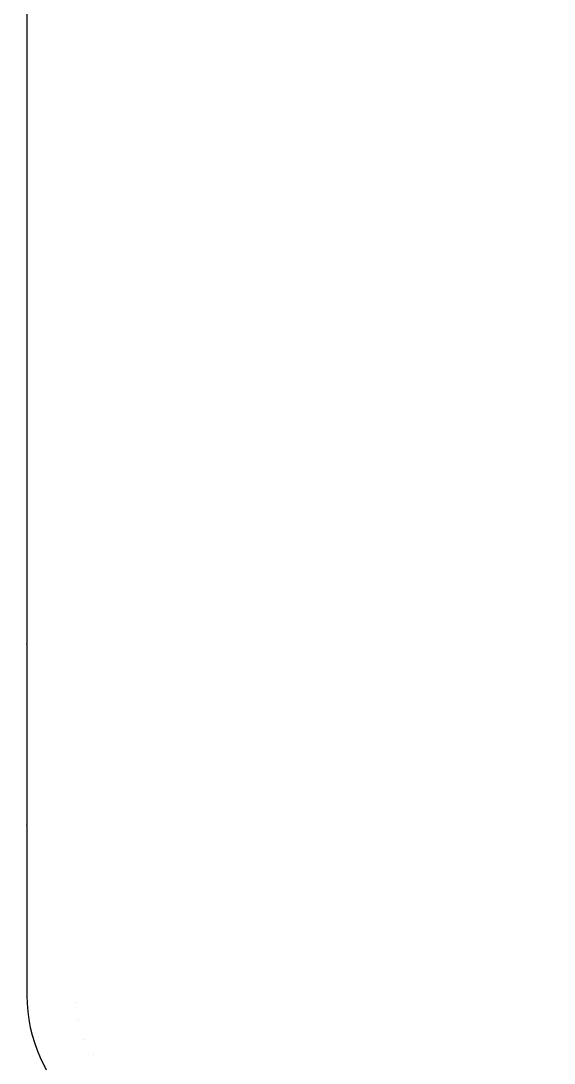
# Model space of a CAD drawing. Header units: millimetres. Extents: x 3440 to 3572, y 2 to 96.
# Drawn here: x 3535.328 to 3537.862, y 61.118 to 66.073 of the extents above; entities that cross this region are included whole.
import ezdxf

# ---------------------------------------------------------------- set-up
doc = ezdxf.new("R2010")
doc.units = ezdxf.units.MM
doc.header["$LTSCALE"] = 23.1
doc.layers.add('gbr-dxf', color=7, linetype='CONTINUOUS')
doc.layers.add('gbr-outline-dxf', color=2, linetype='CONTINUOUS')

msp = doc.modelspace()

# ---------------------------------------------------------------- linework, layer by layer
at = {"layer": 'gbr-dxf'}
msp.add_line((3535.3569, 63.1104), (3535.3569, 62.2505), dxfattribs=at)
at = {"layer": 'gbr-dxf', "linetype": 'Continuous'}
for points in [[(3521.7892, 66.1587), (3521.7892, 69.3434, -0.414221), (3522.0856, 69.6398), (3535.0859, 69.6398, -0.41422), (3535.3823, 69.3434), (3535.3823, 66.1625), (3535.3621, 66.1423, 0.16592), (3535.3569, 66.1304), (3535.3569, 64.1192, -0.013289), (3535.3569, 64.1181), (3535.3569, 63.1126)], [(3535.3569, 62.2483), (3535.3569, 61.4407, -0.013138), (3535.3569, 61.4396, 0.210696), (3535.595, 60.9019, -0.015054), (3535.5959, 60.901), (3535.8915, 60.6318, -0.020152), (3535.8929, 60.6305), (3536.0662, 60.4727, -0.031602), (3536.0686, 60.4706), (3536.0693, 60.4699), (3536.342, 60.2215, -0.0403), (3536.345, 60.2188), (3536.907, 59.7069, -0.012253), (3536.9078, 59.7063), (3537.9311, 58.7743, -0.163987), (3538.0271, 58.6869), (3538.1478, 58.577, -0.013523), (3538.1486, 58.5762), (3539.2753, 57.5501, -0.024318)]]:
    msp.add_lwpolyline(points, format="xyb", dxfattribs=at)
at = {"layer": 'gbr-dxf'}
for centre in [(3535.3315, 63.1115), (3535.3315, 62.2494)]:
    msp.add_arc(centre, 0.0254, 357.4953, 2.5047, dxfattribs=at)
at = {"layer": 'gbr-outline-dxf', "linetype": 'Continuous', "const_width": 0.000025}
msp.add_lwpolyline([(3541.5863, 48.1533), (3541.5863, 55.5349, 0.211094), (3541.4229, 55.9046), (3535.7496, 61.0709, -0.211095), (3535.5863, 61.4406), (3535.5863, 69.3438, 0.414217), (3535.0863, 69.8438), (3522.0863, 69.8438, 0.414217), (3521.5863, 69.3438), (3521.5863, 61.4406, 0.211094), (3521.7497, 61.0709), (3527.4229, 55.9046, -0.211095), (3527.5863, 55.5349), (3527.5863, 46.7771, 0.414217), (3528.0863, 46.2771), (3533.0863, 46.2771, 0.414217), (3533.5863, 46.7771), (3533.5863, 47.1533, -0.414217), (3534.0863, 47.6533), (3541.0863, 47.6533, 0.414217)], format="xyb", close=True, dxfattribs=at)

doc.saveas('drawing.dxf')
